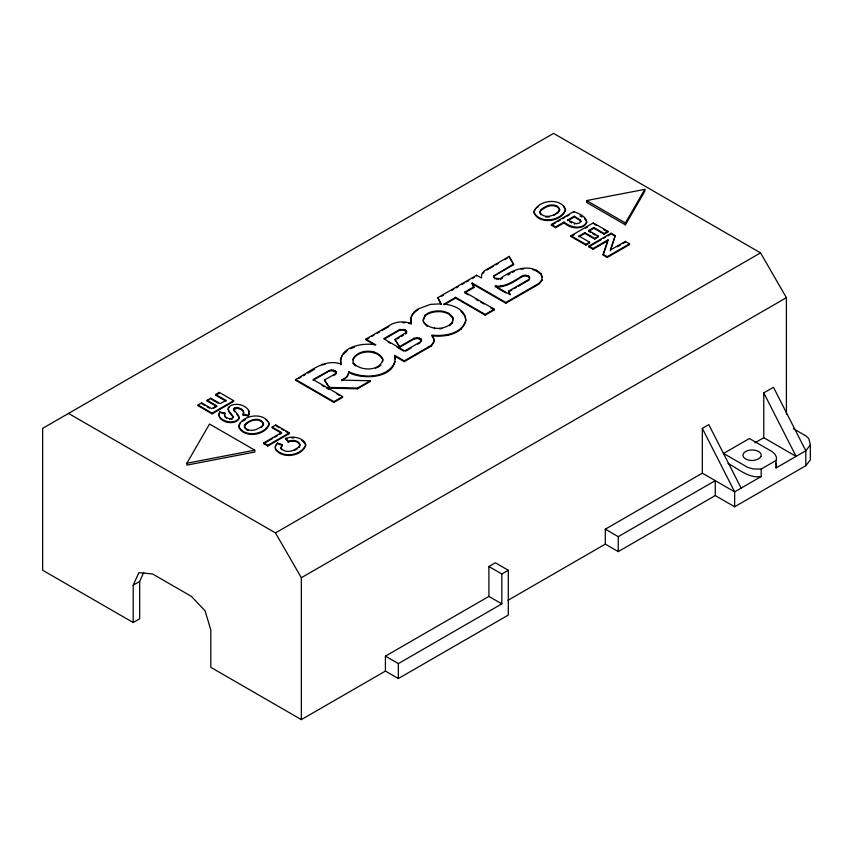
<?xml version="1.0" encoding="UTF-8"?>
<svg xmlns="http://www.w3.org/2000/svg" width="853" height="853" viewBox="0 0 853 853"><rect width="100%" height="100%" fill="white"/><g stroke="black" fill="none" stroke-linecap="round" stroke-linejoin="round"><path stroke-width="1.28" d="M405.57 334.109L406.518 332.979L406.518 331.028L405.228 329.77L399.684 329.482L383.701 338.716L404.706 350.956L421.03 341.531L421.105 338.993L417.33 337.681L414.046 338.257L399.673 346.563L399.673 347.31L414.046 339.004L417.33 338.438L421.105 339.739L421.51 340.944L421.51 340.198M541.943 280.488L541.943 279.741L539.085 283.281L505.85 302.474L472.178 283.036L472.178 283.782L505.85 303.22L539.085 284.028L541.943 280.488L542.081 276.34L540.855 273.557C529.041 262.468 511.128 270.209 500.316 278.696L495.028 278.227L493.652 276.073L513.549 263.993L509.284 256.369L484.621 270.614L481.7 274.239L481.455 278.014L476.667 275.252L437.813 297.686L441.172 304.585M434.006 339.622L433.793 342.426L431.383 345.966L404.237 361.64L394.683 356.117L394.683 355.37L404.237 360.894L431.383 345.22L433.793 341.68L434.006 338.876L431.906 335.09C444.264 336.477 461.921 334.035 465.834 320.184C465.546 309.383 453.103 305.075 444.05 304.063L444.05 304.809L455.662 298.102L485.197 315.152L494.271 309.906L494.271 309.159L464.746 292.121L464.746 292.867L473.873 287.589L472.178 283.036M228.124 408.896L228.625 411.658L233.477 417.49C232.602 413.652 224.126 409.045 230.555 405.644C236.654 402.701 245.44 404.866 248.948 410.783A12.145 7.005 0 0 1 248.831 414.089L248.191 415.933L242.998 414.942L243.595 412.756A8.114 4.692 0 0 0 241.143 408.854L237.518 407.51L234.618 407.99L233.53 409.323L234.596 411.871M382.645 361.736L382.88 359.945C377.964 349.293 358.164 349.346 352.971 359.827M395.142 361.651C387.816 378.38 363.442 378.764 348.813 371.791L347.406 376.621L341.637 380.843L341.637 380.097L345.742 377.73L348.365 374.275M269.228 424.378C265.326 435.766 243.574 438.709 238.627 426.767L240.365 422.939M233.477 416.744L233.317 417.458C230.747 419.889 225.97 418.375 224.51 415.4M776.049 460.481L776.475 458.594A18.574 10.726 0 0 0 771.037 451.013L749.414 438.517L723.547 453.455L747.814 467.412L753.103 468.947L761.185 469.065L776.049 460.481L776.049 467.945L805.808 450.768L810.35 444.925L808.793 438.57L805.808 435.84L793.247 428.59M776.049 467.945L776.475 466.058A18.574 10.726 0 0 0 775.846 463.286M280.925 448.347L282.492 444.637L277.46 443.038L275.647 445.447A11.953 6.899 0 0 0 275.786 449.094C282.951 458.424 301.77 455.587 305.726 444.701C304.862 440.255 299.968 438.261 295.97 437.44A11.953 6.899 0 0 0 289.647 437.365L285.478 438.41L288.25 442.057C292.067 440.521 298.689 440.67 300.043 445.394M559.365 211.245L559.653 210.073C558.352 205.392 551.848 205.019 547.935 206.33A34.472 19.896 0 0 0 540.994 210.328L539.789 212.674L540.877 214.839M263.246 425.444L263.524 424.314C260.122 416.637 247.093 420.412 244.353 426.82L245.376 428.92M218.944 414.622L219.743 411.978L224.872 412.948L224.446 414.931M452.367 322.487L453.007 317.593L448.977 313.35L444.338 311.505A16.079 9.276 0 0 0 428.771 312.838L425.348 314.821L423.237 319.512L423.514 321.624C429.763 330.687 445.17 330.25 452.367 322.487L449.616 325.718M452.367 323.234L453.007 318.34L448.977 314.096L444.338 312.251A16.079 9.276 0 0 0 428.771 313.584L425.348 315.567L423.237 320.259L423.514 322.37L426.489 325.729M580.925 221.055L579.475 222.974L576.148 223.806L567.778 219.946L567.778 220.692L574.24 216.961L579.07 219.754L580.925 221.801L580.413 220.031L574.24 216.214L567.778 219.946M588.847 246.08L611.153 233.21L615.28 235.588L610.364 250.046L625.345 241.399L629.546 243.83L629.546 244.576L607.24 257.446L603.124 255.068L603.124 254.322L608.029 239.864L593.059 248.511L588.847 246.08L588.847 246.826L593.059 249.257L608.029 240.61L608.029 239.864M603.124 255.068L607.624 241.815M610.364 250.793L615.28 235.588M224.872 412.948L224.51 416.147L226.45 418.29M233.53 410.08L233.807 408.63M242.998 414.942L243.595 413.502A8.114 4.692 0 0 0 241.143 409.6L237.518 408.256L233.807 409.376M143.773 572.363L139.657 581.458L139.657 618.798L133.196 622.53L133.196 585.19L138.847 572.694L152.495 573.93L191.403 596.396L205.115 610.876L210.798 630.004L210.798 667.334L301.344 719.612L385.417 671.076L398.362 678.54L508.303 615.066L508.303 570.252L495.369 562.788L488.897 566.52L488.897 596.396L385.417 656.138L385.417 671.076M333.352 375.672L335.581 374.382L336.093 372.569M335.581 374.382L336.082 371.588L335.09 370.639L330.143 370.085L313.094 379.542L342.629 396.592L342.629 397.338L333.864 402.403L295.607 380.246L295.607 379.5C309.436 372.271 324.087 358.1 340.944 363.996L340.944 364.743L340.496 359.689L342.192 355.509M586.747 222.313C581.725 230.267 570.113 227.133 564.036 222.111L555.676 226.93L551.422 224.478L551.422 225.224L555.676 227.676L564.036 222.857C577.971 235.556 601.258 221.13 573.728 211.597L551.422 224.478M219.743 411.978C216.161 418.194 224.659 422.576 229.83 422.598A8.061 4.66 0 0 0 236.612 421.201L237.624 420.508A7.389 4.265 0 0 0 238.989 418.098L238.499 415.486L233.53 409.323M534.266 210.606L535.663 208.654M186.882 463.232L209.518 424.026L254.78 450.16L254.78 452.026L186.882 465.098L186.882 463.232L254.78 450.16M625.409 224.84L625.409 222.974L644.815 189.366L586.608 200.562L586.608 202.438L625.409 224.84L644.815 191.232L644.815 189.366M248.191 415.933L248.831 414.835A12.145 7.005 0 0 0 248.948 411.53L248.383 410.453M276.361 444.989L275.647 446.194A11.953 6.899 0 0 0 275.786 449.84C282.951 459.17 301.77 456.334 305.726 445.447L305.171 443.56L301.61 440.212M433.484 338.684L431.906 335.837C444.264 337.223 461.921 334.781 465.834 320.931L465.013 316.143L460.983 311.345M507.961 600.32L605.31 544.118L618.244 551.592L715.262 495.582L734.657 506.778L805.808 465.706L810.35 459.863L810.35 444.925M298.87 447.644L299.755 446.524M282.492 444.637L280.925 447.601C282.642 451.663 288.453 452.047 292.163 450.768A33.939 19.598 0 0 0 298.87 446.897L300.043 444.648C298.689 439.924 292.067 439.775 288.25 441.31L285.478 438.41M342.906 354.624L347.288 350.572M495.028 278.974L493.652 276.82L494.729 275.615L513.549 264.739L513.549 263.993M482.649 273.546L483.96 272.086M228.583 408.022L229.393 407.19M379.532 366.246L380.918 365.084M556.924 213.517L558.47 212.408M536.761 207.737L538.126 206.852M215.681 394.481L225.928 400.398L225.928 401.145L215.681 395.227L215.681 394.481L219.296 392.401L233.647 400.686L233.647 401.432L212.12 413.865L198.024 405.729L198.024 404.983L201.639 402.893L211.619 408.662L216.651 405.751L216.651 406.497L213.634 408.246M216.651 406.497L207.162 401.027L207.162 400.281L210.787 398.191L220.266 403.661L225.928 400.398M215.681 395.227L218.389 393.67M207.162 401.027L208.974 399.982M553.448 215.521L556.06 214.018M198.024 404.983L212.12 413.119L233.647 400.686M551.422 225.224L555.879 222.644M558.107 221.353L560.346 220.074M562.575 218.784L564.803 217.494M567.032 216.204L569.26 214.913M374.712 344.932L365.884 339.835L365.884 339.089L392.22 323.895A16.57 9.564 0 0 1 404.93 322.029L411.306 323.308L411.306 324.055L410.837 320.483A26.262 15.162 0 0 1 418.237 309.65M298.923 378.327L301.141 377.047M303.359 375.768L305.566 374.499M307.784 373.219L314.426 369.381M367.035 339.174L369.328 337.852M371.609 336.54L373.902 335.218M377.335 333.235L379.628 331.913M381.909 330.591L388.787 326.624M441.236 296.449L443.517 295.127M451.525 290.51L453.807 289.188M456.099 287.877L458.381 286.555M461.804 284.571L464.096 283.249M466.378 281.938L468.67 280.616M472.093 278.632L474.375 277.321M486.86 270.06L493.588 266.179M495.828 264.888L498.067 263.588M504.795 259.707L507.034 258.416M444.05 304.063L455.662 297.356L485.197 314.405L494.271 309.159M464.746 292.121L473.873 286.843M313.094 380.289L328.554 371.364L331.881 370.597L336.082 372.334L336.082 371.588M384.842 338.801L399.684 330.228L403.544 329.983L406.518 331.774L406.518 331.028M242.721 421.211L245.472 419.633M588.602 230.523L598.422 236.196L598.422 236.942L594.68 239.107L584.859 233.434L578.995 236.814L578.995 236.068L589.604 242.199L589.604 242.945L585.862 245.099L570.988 236.516L570.988 235.769L593.293 222.889L607.89 231.323L607.89 232.069L604.148 234.234L593.805 228.263L588.602 231.27L588.602 230.523L593.805 227.516L604.148 233.487L607.89 231.323M570.988 236.516L574.336 234.586M585.489 228.146L587.717 226.855M341.637 380.097L370.202 380.769L370.202 381.515L357.61 388.787L329.482 388.179L324.439 380.075L335.581 373.635M399.673 347.31L394.918 339.515L406.518 332.233L406.518 332.979M397.05 339.036L399.172 337.799M401.305 336.572L403.437 335.346M502.502 278.185L500.316 279.443L500.316 278.696M507.951 275.039L510.137 273.77M512.322 272.512L514.498 271.254M578.995 236.068L584.859 232.688L594.68 238.36L598.422 236.196M522.878 275.519C514.37 280.616 505.648 287.28 495.166 286.032L510.286 294.765L508.559 291.172L529.382 279.144L529.606 277.513L528.636 275.956L524.99 275.21L522.878 275.519L522.878 276.265C514.37 281.362 505.648 288.026 495.166 286.779M570.988 235.769L585.862 244.353L589.604 242.199M272.16 427.097L275.775 425.007L289.348 432.844L289.348 433.591L267.81 446.023L263.705 443.645L263.705 442.899L281.618 432.556L272.16 427.097L272.16 427.843L280.573 432.695M405.793 351.084L411.231 347.939M417.767 344.164L419.943 342.906M509.646 291.289L511.843 290.02M514.039 288.751L516.225 287.482M518.421 286.224L529.382 279.891M588.847 246.826L601.12 239.746M603.348 238.456L605.577 237.166M607.805 235.886L610.034 234.596M333.864 402.403L333.864 401.656L342.629 396.592M324.439 380.075L329.482 387.433L357.61 388.04L370.202 380.769M263.705 443.645L272.661 438.474M274.901 437.184L277.14 435.883M279.379 434.593L281.618 433.303M263.705 442.899L267.81 445.277L289.348 432.844M617.273 246.805L620.739 244.8M623.042 243.478L625.345 242.145L625.345 241.399M603.124 254.322L607.24 256.7L629.546 243.83M133.196 585.19L139.657 581.458M68.517 413.428L275.476 532.912L760.535 252.872L786.402 297.676L786.402 414.057M301.344 719.612L301.344 577.726L786.402 297.676M605.31 544.118L605.31 529.18L702.328 473.17L702.328 428.366L708.79 424.634L741.129 488.108M763.766 392.892L796.105 456.376L763.766 437.706L763.766 392.892L773.468 387.294L805.808 450.768L805.808 465.706M488.897 566.52L501.831 573.994L508.303 570.252M754.937 442.803L763.766 437.706M385.417 656.138L398.362 663.602L501.831 603.86L501.831 573.994M605.31 529.18L618.244 536.654L715.262 480.644L715.262 495.582M761.185 469.065L761.185 476.528L734.657 491.84L702.328 473.17M375.469 368.165L378.839 366.822M232.549 418.855L231.248 419.345L231.248 418.599M350.711 348.6L354.464 347.214M285.478 439.156L287.546 438.527M323.127 364.711L325.025 364.327M522.878 276.265L526.514 275.999L528.636 276.703L529.606 278.259M439.508 328.842L442.046 328.586M549.513 216.95L545.547 216.95M521.108 269.153L523.593 268.951M761.185 476.528C748.476 478.704 738.495 468.628 727.95 463.467M353.281 363.506L353.281 362.749C359.945 371.545 380.63 371.588 382.88 359.198C377.964 348.546 358.164 348.6 352.971 359.081L353.281 363.506L355.68 365.98M221.023 412.969L224.872 413.694M242.998 414.195L248.191 415.187M408.715 323.266L410.442 323.788M281.234 444.989L277.46 443.784L277.46 443.038M532.848 269.676L536.558 270.998L540.855 274.303L542.081 277.086M246.592 429.805L248.138 430.509M760.535 252.872L553.576 133.388L42.65 428.366L42.65 570.252L133.196 622.53M586.608 200.562L625.409 222.974M579.933 215.926L582.002 217.12M594.413 224.286L596.663 225.587M603.402 229.478L607.89 232.069M612.187 234.543L615.28 236.334M588.602 231.27L590.777 232.528M592.963 233.786L595.149 235.055M569.719 221.812L571.649 222.921M497.32 288.026L505.968 293.016M465.877 293.517L468.148 294.829M476.102 299.424L478.373 300.736M480.644 302.037L484.046 304.009M490.859 307.944L494.271 309.906M365.884 339.089L375.81 344.825C362.802 342.426 338.3 346.595 340.944 363.996M322.178 385.535L324.449 386.846M326.72 388.158L329.002 389.469M336.946 394.065L339.217 395.376M276.905 426.404L279.166 427.716M281.426 429.016L283.697 430.328M285.958 431.629L289.348 433.591M218.155 403.192L210.787 398.937L210.787 398.191M207.162 400.281L216.651 405.751M202.747 404.279L204.965 405.559M207.183 406.838L209.401 408.118M488.897 596.396L501.831 603.86M295.607 379.5L333.864 401.656M388.115 342.042L390.333 343.332M396.965 347.192L403.597 351.063M265.816 419.655L268.663 422.48M584.561 218.731L586.821 221.951M563.534 206.319L565.582 210.137C561.519 221.94 539.011 224.968 533.882 212.6C536.729 200.028 560.57 196.883 565.582 209.39C561.519 221.194 539.011 224.222 533.882 211.853M236.867 414.153L238.883 417.192M394.918 339.515L399.673 346.563M281.106 449.009L281.533 449.659M275.476 532.912L301.344 577.726M509.891 258.203L513.549 264.739M437.813 297.686L441.172 303.839L430.477 304.361L418.237 308.903A26.262 15.162 0 0 0 410.826 319.736L411.306 323.308M702.328 428.366L734.657 491.84L734.657 506.778M509.71 294.317L508.559 291.172M472.178 283.782L473.873 287.589M394.683 355.37C398.564 378.391 363.367 380.353 348.813 372.537L348.813 371.791M394.683 356.117L395.323 359.049M218.912 414.878C219.85 419.676 225.629 421.329 229.83 421.851A8.061 4.66 0 0 0 236.612 420.454L237.624 419.761A7.389 4.265 0 0 0 238.989 417.352M618.244 536.654L618.244 551.592M611.153 233.21L611.153 233.957M607.24 256.7L607.24 257.446M604.148 233.487L604.148 234.234M594.68 238.36L594.68 239.107M593.805 227.516L593.805 228.263M593.293 222.889L593.293 223.646M593.059 248.511L593.059 249.257M585.862 244.353L585.862 245.099M584.859 232.688L584.859 233.434M580.413 220.031L580.413 220.778M574.378 223.507L574.378 224.254M574.24 216.214L574.24 216.961M573.728 211.597L573.728 212.344M564.036 222.111L564.036 222.857M555.676 226.93L555.676 227.676M540.855 273.557L540.855 274.303M536.558 270.252L536.558 270.998M528.636 275.956L528.636 276.703M526.514 275.252L526.514 275.999M509.284 256.369L509.284 257.116M505.85 302.474L505.85 303.22M500.636 285.83L500.636 286.576M498.227 278.75L498.227 279.496M496.745 278.782L496.745 279.528M496.03 285.904L496.03 286.651M493.652 276.073L493.652 276.82M485.197 314.405L485.197 315.152M476.667 275.252L476.667 275.999M461.217 328.458L461.217 329.205M455.662 297.356L455.662 298.102M448.39 334.472L448.39 335.218M444.53 303.785L444.53 304.532M444.338 311.505L444.338 312.251M434.486 328.074L434.486 328.821M431.383 345.22L431.383 345.966M428.494 346.883L428.494 347.629M427.257 325.675L427.257 326.422M425.348 314.821L425.348 315.567M421.105 338.993L421.105 339.739M419.431 338.033L419.431 338.78M417.33 337.681L417.33 338.438M414.046 338.257L414.046 339.004M405.228 329.77L405.228 330.516M404.237 360.894L404.237 361.64M403.544 329.237L403.544 329.983M399.684 329.482L399.684 330.228M398.362 663.602L398.362 678.54M374.179 352.086L374.179 352.843M357.61 388.04L357.61 388.787M335.09 370.639L335.09 371.386M333.608 370.021L333.608 370.767M331.881 369.85L331.881 370.597M329.482 387.433L329.482 388.179M322.178 364.156L322.178 364.903M288.25 441.31L288.25 442.057M275.775 425.007L275.775 425.754M267.81 445.277L267.81 446.023M237.518 407.51L237.518 408.256M235.95 407.521L235.95 408.267M234.618 407.99L234.618 408.736M229.756 418.674L229.756 419.42M219.296 392.401L219.296 393.148M212.12 413.119L212.12 413.865M201.639 402.893L201.639 403.64M402.637 322.658A16.57 9.564 0 0 1 404.93 322.775M297.366 448.71A33.939 19.598 0 0 1 294.018 450.651M291.758 437.92A11.953 6.899 0 0 1 293.88 437.941M262.372 426.575A33.278 19.214 0 0 1 260.869 427.641M269.228 423.632C265.326 435.019 243.574 437.962 238.627 426.02C242.551 414.622 264.281 411.7 269.228 423.632M244.63 424.943L244.353 426.073C245.611 430.594 251.891 430.957 255.665 429.699A33.278 19.214 0 0 0 262.372 425.828L263.524 423.568C260.133 416.051 248.66 419.729 244.63 424.943M559.653 209.326C556.817 215.969 543.329 219.871 539.789 211.928L540.994 209.582A34.472 19.896 0 0 1 547.935 205.573C551.848 204.272 558.352 204.645 559.653 209.326M760.929 456.6L758.562 458.967L754.468 460.332A9.148 5.278 0 0 1 742.984 455.694A9.148 5.278 0 0 1 752.89 449.979A9.148 5.278 0 0 1 760.929 456.6"/></g></svg>
